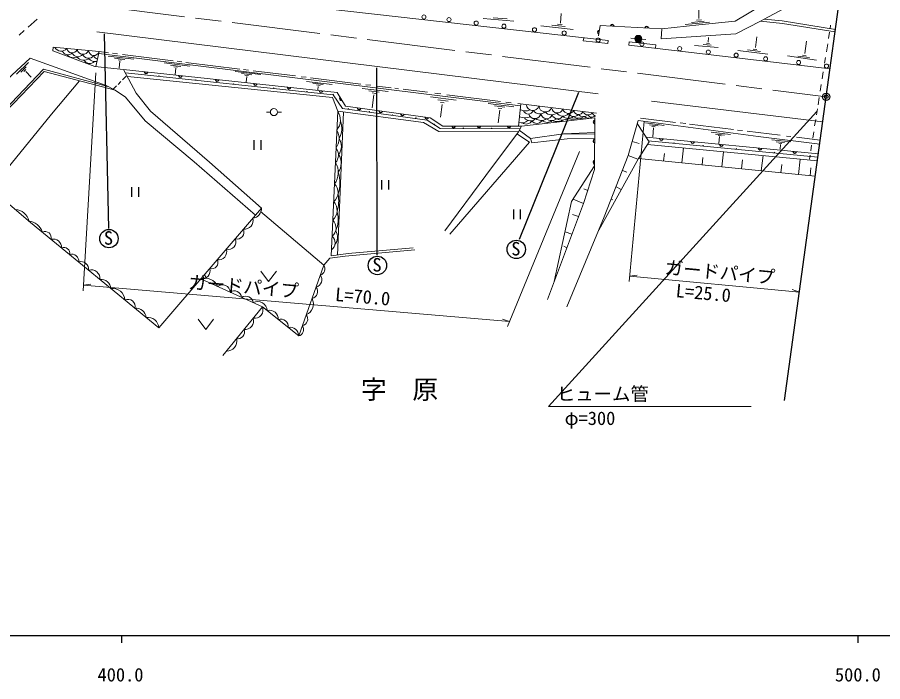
# Model space of a CAD drawing. Units: millimetres, scale not verified. Extents: x 40000 to 680000, y 20000 to 380000.
# Drawn here: x 453827 to 571370, y 198715 to 288969 of the extents above; entities that cross this region are included whole.
import ezdxf
from ezdxf.enums import TextEntityAlignment as Align

# ---------------------------------------------------------------- set-up
doc = ezdxf.new("R2010")
doc.units = ezdxf.units.MM
doc.header["$LTSCALE"] = 1000
doc.header["$PDMODE"] = 32
doc.header["$PDSIZE"] = 500
doc.linetypes.add('CHAIN', pattern=[18.5, 12, -1.5, 3.5, -1.5])
for name, color, linetype, lineweight in [('M-BGD', 7, 'Continuous', 13), ('M-BMK', 2, 'CHAIN', 13), ('M-BMK-SRVR', 3, 'Continuous', 25), ('M-STR-HTXT', 7, 'Continuous', 13), ('M-STR-STR1', 1, 'Continuous', 25), ('M-TTL-BAND', 7, 'Continuous', 25)]:
    doc.layers.add(name, color=color, linetype=linetype, lineweight=lineweight)
doc.layers.add('M-OTRS', color=6, linetype='Continuous')
doc.styles.add('ＭＳ ゴシック', font='')
doc.styles.get('ＭＳ ゴシック').set_extended_font_data('MS Gothic')

msp = doc.modelspace()

# ---------------------------------------------------------------- hatches: boundary and pattern name
at = {"layer": 'M-BGD'}
msp.add_hatch(color=256, dxfattribs=at).paths.add_polyline_path([(538654, 286008, 0.9931), (537704, 286080, 0.00346), (537703, 286074, 0.9931)])

# ---------------------------------------------------------------- linework, layer by layer
for p, q in [((551344, 288426), (560578, 294018)), ((476158, 292371), (534103, 285812)), ((555293, 288729), (561588, 292118)), ((546417, 288801), (546375, 290343)), ((527608, 288156), (527720, 289464)), ((517124, 288801), (521274, 288436)), ((518456, 288913), (520349, 288759)), ((527215, 288037), (527845, 287988)), ((544558, 288006), (547831, 288302)), ((545395, 288277), (547102, 288427)), ((546062, 288570), (546760, 288614)), ((546375, 287964), (551344, 288426)), ((551403, 286741), (554760, 288453)), ((554760, 288453), (555293, 288729)), ((554760, 288453), (557768, 288134)), ((555293, 288729), (557713, 288491)), ((557713, 288491), (564945, 287304)), ((557768, 288134), (564901, 286983)), ((464615, 286987), (532734, 278558)), ((524935, 287812), (529309, 287307)), ((526449, 287882), (528229, 287713)), ((532757, 286450), (532990, 287871)), ((532990, 287871), (541349, 287403)), ((541300, 286065), (541349, 287403)), ((541349, 287403), (546375, 287964)), ((564011, 286072), (564151, 286958)), ((564225, 287422), (564300, 287898)), ((530758, 286191), (530705, 285763)), ((530705, 285763), (534039, 285395)), ((534039, 285395), (534103, 285812)), ((536895, 285179), (536953, 285640)), ((536953, 285640), (540561, 285247)), ((537704, 286080), (537170, 286124)), ((539187, 285957), (538654, 286001)), ((541300, 286065), (551403, 286741)), ((547675, 285595), (547699, 286236)), ((554102, 284851), (554270, 286337)), ((560803, 284049), (561000, 285745)), ((458668, 284408), (458698, 284899)), ((458698, 284899), (464933, 284301)), ((536895, 285179), (564215, 281968)), ((540561, 285247), (540493, 284756)), ((545812, 285161), (549030, 284845)), ((547002, 285271), (548074, 285183)), ((547431, 285433), (547861, 285401)), ((551704, 284459), (555784, 283968)), ((553008, 284529), (554761, 284333)), ((553779, 284641), (554284, 284585)), ((563725, 284273), (563896, 285349)), ((448536, 276947), (455572, 283436)), ((455572, 283436), (465879, 279717)), ((464367, 282284), (458668, 284408)), ((464933, 284301), (464477, 282273)), ((464878, 284057), (522189, 276950)), ((464933, 284301), (466197, 284144)), ((466159, 283704), (469664, 283274)), ((466735, 284078), (467453, 283989)), ((467037, 283414), (468439, 283237)), ((468098, 283909), (474988, 283056)), ((558448, 283754), (562374, 283165)), ((559850, 283712), (561406, 283516)), ((560481, 283838), (560972, 283754)), ((563484, 282756), (563605, 283518)), ((455348, 282844), (453731, 281227)), ((455040, 282227), (454301, 281517)), ((468267, 281881), (464367, 282284)), ((467505, 283190), (468000, 283134)), ((467748, 282994), (467664, 282059)), ((473759, 282772), (477264, 282342)), ((474638, 282483), (476040, 282305)), ((475105, 282258), (475600, 282202)), ((475534, 282988), (476176, 282909)), ((476731, 282840), (484064, 281932)), ((446836, 270821), (457379, 281941)), ((450830, 274716), (457486, 281609)), ((454984, 281891), (454694, 281629)), ((454993, 281601), (455722, 280834)), ((457379, 281941), (466123, 279588)), ((457486, 281609), (467099, 279072)), ((468137, 280480), (468626, 280967)), ((468267, 281881), (469991, 278643)), ((468267, 281881), (497283, 278743)), ((468508, 281427), (496743, 278438)), ((475348, 282062), (475270, 281196)), ((483401, 281619), (486906, 281189)), ((484280, 281329), (485682, 281152)), ((484545, 281873), (485241, 281787)), ((484747, 281105), (485242, 281049)), ((485881, 281708), (491612, 280998)), ((563144, 280612), (563294, 281556)), ((462285, 280343), (458456, 275825)), ((467507, 279851), (467904, 280247)), ((468784, 280909), (496651, 278063)), ((484990, 280909), (484924, 280178)), ((492393, 280901), (493062, 280819)), ((493093, 280267), (496598, 279837)), ((493666, 280744), (500479, 279900)), ((493978, 280002), (495380, 279824)), ((494446, 279778), (494941, 279721)), ((501155, 279817), (501853, 279730)), ((562881, 278954), (563019, 279826)), ((465879, 279717), (467099, 279072)), ((466855, 279201), (467307, 279652)), ((467099, 279072), (468515, 278119)), ((469991, 278643), (471905, 276224)), ((494689, 279581), (494646, 279113)), ((497283, 278743), (498418, 276882)), ((500676, 279304), (504181, 278874)), ((501561, 278989), (502963, 278812)), ((502036, 278690), (502532, 278634)), ((502645, 279632), (504600, 279390)), ((505104, 279328), (505617, 279264)), ((506219, 279190), (509520, 278781)), ((510523, 278657), (511333, 278557)), ((468515, 278119), (471206, 274889)), ((496651, 278063), (497343, 276208)), ((496743, 278438), (497977, 276601)), ((502247, 278429), (502025, 276688)), ((509939, 278165), (513444, 277735)), ((510950, 277738), (512352, 277560)), ((512164, 278454), (519450, 277552)), ((520173, 277462), (520912, 277371)), ((539974, 277565), (563229, 274763)), ((562587, 277101), (562744, 278090)), ((497977, 276601), (509506, 275013)), ((498418, 276882), (509901, 275304)), ((511515, 277131), (511293, 275390)), ((511305, 277392), (511800, 277336)), ((517777, 277247), (521282, 276817)), ((518661, 276932), (520063, 276754)), ((519347, 276371), (519125, 274630)), ((519137, 276633), (519632, 276577)), ((521790, 277262), (532508, 275935)), ((521905, 274199), (522216, 277209)), ((562366, 275706), (562495, 276520)), ((458456, 275825), (450209, 265684)), ((471905, 276224), (479938, 269274)), ((488202, 276089), (487667, 276089)), ((489691, 276089), (489156, 276089)), ((496471, 256565), (497343, 276208)), ((497297, 256678), (498126, 276104)), ((497343, 276208), (509005, 274662)), ((509901, 275304), (511604, 274169)), ((522329, 274200), (532259, 275299)), ((532259, 275299), (532240, 268274)), ((538471, 275288), (543249, 274697)), ((562129, 274211), (562267, 275085)), ((471206, 274889), (477830, 269318)), ((509005, 274662), (511080, 273437)), ((509506, 275013), (511273, 273878)), ((511273, 273878), (522115, 273819)), ((511604, 274169), (522329, 274200)), ((522329, 274200), (521889, 273418)), ((536820, 270207), (538145, 274938)), ((538029, 274522), (539633, 272036)), ((538145, 274938), (554459, 272762)), ((539157, 274611), (541675, 274281)), ((539706, 274362), (540852, 274213)), ((540023, 274144), (540447, 274082)), ((540223, 273970), (540136, 272754)), ((543853, 274623), (544647, 274525)), ((545129, 274465), (551124, 273724)), ((511080, 273437), (521889, 273418)), ((521889, 273418), (517459, 267471)), ((521693, 273154), (523406, 271985)), ((522006, 273626), (523534, 272494)), ((523534, 272494), (528034, 273139)), ((528034, 273139), (532254, 273336)), ((528034, 273139), (532253, 273111)), ((548060, 273365), (550705, 273038)), ((548667, 273113), (549892, 272973)), ((549004, 272898), (549443, 272860)), ((549191, 272767), (549125, 271842)), ((551658, 273658), (552330, 273575)), ((552956, 273498), (557442, 272943)), ((554459, 272762), (562816, 271751)), ((558300, 272837), (558882, 272765)), ((561862, 272532), (562001, 273408)), ((523406, 271985), (512584, 259491)), ((523534, 272494), (523716, 271906)), ((523716, 271906), (528525, 272480)), ((528525, 272480), (532252, 272522)), ((537347, 272086), (538287, 271807)), ((539633, 272036), (538183, 269803)), ((562634, 270416), (539227, 272665)), ((562504, 269469), (539407, 271688)), ((562575, 269986), (539527, 272201)), ((556313, 272328), (558880, 272036)), ((556905, 272060), (558033, 271948)), ((557266, 271849), (557671, 271817)), ((557497, 271705), (557435, 271045)), ((559683, 272666), (562887, 272270)), ((561589, 270811), (561717, 271616)), ((541584, 269461), (541715, 270471)), ((544075, 269211), (544297, 271219)), ((549515, 268664), (549737, 270696)), ((477830, 269318), (486174, 262096)), ((479938, 269274), (486999, 263058)), ((538183, 269803), (532792, 260048)), ((533550, 261884), (536820, 270207)), ((536820, 270207), (538114, 269677)), ((538183, 269803), (562219, 267386)), ((546848, 268932), (546930, 269904)), ((552211, 268392), (552335, 269588)), ((554876, 268124), (555128, 270178)), ((559948, 267614), (560148, 269695)), ((561413, 269701), (561499, 270241)), ((532242, 268791), (529122, 263965)), ((532240, 268274), (530731, 263681)), ((536015, 268156), (536633, 267923)), ((557545, 267856), (557656, 268978)), ((561526, 267456), (561609, 268516)), ((511894, 259952), (517459, 267471)), ((450209, 265684), (455634, 261106)), ((531314, 265454), (530798, 265668)), ((535147, 265947), (535858, 265596)), ((530731, 263681), (525842, 250653)), ((529122, 263965), (526747, 253066)), ((530731, 263681), (529330, 264286)), ((534485, 264262), (534731, 264152)), ((473051, 246782), (486999, 263058)), ((495481, 255294), (486854, 262607)), ((530061, 261894), (529256, 262163)), ((455634, 261106), (473051, 246782)), ((528487, 249629), (533550, 261884)), ((529164, 259506), (528223, 259837)), ((498764, 256880), (507575, 257658)), ((528467, 257647), (528050, 257859)), ((496280, 256233), (498364, 256522)), ((496471, 256565), (498764, 256880)), ((498364, 256522), (507806, 257385)), ((492049, 245683), (495481, 255294)), ((495481, 255294), (496280, 256233)), ((486912, 254474), (487962, 253074)), ((487962, 253074), (489012, 254474)), ((478745, 253426), (487118, 249647)), ((487118, 249647), (481756, 243033)), ((487118, 249647), (492049, 245683)), ((478395, 247945), (479445, 246545)), ((479445, 246545), (480495, 247945))]:
    msp.add_line(p, q, dxfattribs=at)
at = {"layer": 'M-BGD', "lineweight": 25}
for p, q in [((465641, 286704), (466204, 260299)), ((502615, 282124), (502678, 256655)), ((530067, 278756), (521984, 258773)), ((485960, 272280), (485960, 270980)), ((486935, 270980), (486935, 272280)), ((503302, 266862), (503302, 265562)), ((504277, 265562), (504277, 266862)), ((469352, 265892), (469352, 264592)), ((470327, 264592), (470327, 265892)), ((521220, 262840), (521220, 261540)), ((522195, 261540), (522195, 262840))]:
    msp.add_line(p, q, dxfattribs=at)
at = {"layer": 'M-BGD'}
for centre, radius in [((509057, 289013), 279), ((512459, 288662), 279), ((516160, 288186), 279), ((519919, 287760), 279), ((524075, 287274), 279), ((528105, 286831), 279), ((532720, 285870), 279), ((538179, 286041), 477), ((538668, 285339), 279), ((543797, 284705), 279), ((547684, 284247), 279), ((551469, 283826), 279), ((555460, 283331), 279), ((559947, 282826), 279), ((563741, 282340), 279), ((473048, 280991), 27.4), ((478074, 280459), 27.4), ((483218, 279914), 27.4), ((488658, 279338), 27.4), ((493155, 278862), 27.4), ((496743, 278482), 27.4), ((488679, 276089), 477), ((498805, 276532), 27.4), ((501635, 276142), 27.4), ((504774, 275710), 27.4), ((507960, 275271), 27.4), ((510494, 274423), 27.4), ((514394, 273905), 27.4), ((518264, 273884), 27.4), ((543030, 271906), 32.9), ((546979, 271527), 32.9), ((551494, 271093), 32.9), ((556670, 270596), 32.9), ((561503, 270131), 32.9)]:
    msp.add_circle(centre, radius, dxfattribs=at)
at = {"layer": 'M-BGD', "lineweight": 25}
for centre in [(466266, 258900), (521599, 257441), (502740, 255256)]:
    msp.add_circle(centre, 1250, dxfattribs=at)
for centre, start, end in [((532894, 286942), 93.34036, 247.97959), ((534624, 287723), 9.47781, 164.11704), ((539323, 287460), 9.47781, 164.11704), ((471333, 281606), 186.50696, 341.14619), ((475988, 281103), 186.50696, 341.14619), ((480956, 280565), 186.50696, 341.14619), ((486165, 280002), 186.50696, 341.14619), ((490755, 279505), 186.50696, 341.14619), ((495073, 279038), 186.50696, 341.14619), ((497837, 277942), 134.07065, 288.70988), ((500261, 276685), 184.85903, 339.49826), ((503203, 276281), 184.85903, 339.49826), ((506144, 275877), 184.85903, 339.49826), ((509456, 275422), 184.85903, 339.49826), ((513081, 274229), 192.8489, 347.48813), ((516549, 274240), 192.8489, 347.48813), ((520630, 274252), 192.8489, 347.48813), ((532313, 274755), 102.52244, 257.16167), ((532307, 272155), 102.52244, 257.16167), ((541313, 272522), 187.19099, 341.83023), ((545559, 272113), 187.19099, 341.83023), ((549461, 271738), 187.19099, 341.83023), ((554703, 271235), 187.19099, 341.83023), ((559437, 270780), 187.19099, 341.83023), ((532298, 269287), 102.52244, 257.16167)]:
    msp.add_arc(centre, 256, start, end, dxfattribs=at)
at = {"layer": 'M-BGD'}
for centre, radius, start, end in [((459789, 285360), 982, 209.53813, 319.50014), ((461265, 284881), 746, 192.24958, 336.78868), ((462755, 284760), 823, 192.14057, 336.8977), ((460692, 284699), 815, 202.29831, 316.22162), ((461475, 284671), 1187, 221.00909, 295.95927), ((462041, 284411), 809, 199.93728, 324.33078), ((462843, 284438), 1279, 223.01988, 306.64365), ((463490, 284259), 855, 201.94508, 325.65293), ((464235, 284502), 726, 185.1114, 343.92686), ((464392, 284088), 1144, 220.10743, 282.18276), ((464935, 284027), 780, 198.71192, 252.73629), ((463676, 283660), 957, 211.56794, 311.84146), ((522881, 277683), 1432, 238.76148, 294.43909), ((523239, 276518), 688, 200.26395, 341.45771), ((523839, 277159), 861, 182.93586, 342.94975), ((524818, 277081), 1212, 220.10989, 306.48699), ((525545, 276994), 888, 185.6474, 340.23821), ((527180, 276767), 802, 185.26787, 340.61773), ((528710, 276697), 798, 194.19175, 331.69385), ((530062, 276400), 655, 187.18945, 338.69615), ((495539, 275003), 2169, 321.16643, 33.75411), ((522776, 277444), 2139, 249.68552, 290.45961), ((523524, 275879), 982, 215.74885, 317.32127), ((524118, 276072), 868, 196.05778, 347.03108), ((524971, 276118), 1159, 231.25055, 307.0968), ((525738, 275970), 780, 186.84208, 339.97904), ((526386, 276786), 1086, 218.75775, 311.20137), ((526407, 276181), 1232, 233.2747, 304.88947), ((527232, 275965), 804, 199.02516, 327.82542), ((527915, 276519), 982, 214.08592, 320.88907), ((527815, 276649), 1637, 244.55699, 300.41987), ((528647, 276285), 1048, 225.51075, 310.93883), ((529365, 277388), 2268, 251.48019, 290.85808), ((529409, 276348), 858, 211.49049, 315.49673), ((530078, 276587), 1323, 235.81225, 303.60781), ((530713, 276513), 1032, 227.97901, 308.05531), ((530753, 276929), 1760, 250.72965, 290.29692), ((531343, 276418), 717, 200.85338, 325.03222), ((531412, 276251), 974, 231.83039, 301.44309), ((531868, 276037), 619, 212.93914, 312.46876), ((532588, 276193), 683, 195.86343, 253.6663), ((495201, 273859), 2704, 329.78526, 22.19428), ((522380, 275782), 1153, 248.52979, 314.33982), ((522943, 275364), 890, 235.49871, 329.77231), ((524390, 275362), 812, 213.36473, 330.75242), ((525805, 275730), 1041, 227.24161, 311.6345), ((527205, 276471), 1676, 245.00107, 300.70468), ((495318, 272512), 2220, 324.32589, 30.59465), ((496011, 271476), 1838, 321.59547, 33.79499), ((495940, 270274), 1512, 316.29084, 38.6297), ((494949, 267883), 2481, 322.0508, 32.86974), ((495685, 269138), 2133, 324.89943, 34.12209), ((492990, 266494), 4660, 340.67151, 17.70687), ((495817, 265198), 1590, 308.11946, 46.80108), ((492636, 264008), 4845, 342.34694, 11.23662), ((495455, 262736), 1809, 312.9024, 42.01814), ((453450, 260869), 1989, 12.91438, 86.7732), ((485638, 263029), 1361, 277.57744, 1.23287), ((493961, 261480), 3457, 334.05528, 17.82327), ((455069, 259048), 2288, 18.97974, 81.95277), ((484693, 261354), 1171, 262.66036, 16.14995), ((495641, 260360), 1482, 309.75897, 45.16157), ((457585, 259006), 861, 346.93022, 114.19522), ((483659, 259805), 966, 255.1373, 23.67301), ((495710, 259107), 1610, 320.55424, 32.31635), ((458706, 257716), 1131, 356.73047, 104.39497), ((482501, 258439), 1008, 253.38067, 25.42965), ((495805, 258343), 1177, 306.71144, 48.2091), ((460136, 256883), 826, 349.76076, 111.36468), ((481160, 257119), 1111, 260.17854, 18.63178), ((461253, 255867), 921, 351.7993, 109.32614), ((462471, 254745), 1037, 353.94961, 107.17583), ((480245, 255632), 825, 250.42888, 28.38144), ((494638, 254828), 963, 291.81091, 28.89203), ((463830, 253434), 1246, 355.83612, 105.28933), ((478870, 254558), 1138, 263.67986, 15.13045), ((494138, 253328), 1050, 285.41772, 35.28523), ((465220, 252031), 1321, 4.71383, 96.41161), ((479344, 251708), 1819, 22.18354, 109.23302), ((466746, 250449), 1703, 4.06757, 97.05787), ((481687, 251593), 1038, 2.03748, 129.37909), ((483299, 250811), 1001, 6.34841, 125.06816), ((493641, 251714), 982, 282.97324, 37.7297), ((468842, 249675), 979, 347.19359, 113.93185), ((484843, 250035), 1042, 9.62782, 121.78875), ((492451, 250021), 1591, 293.12146, 27.58149), ((469926, 248053), 1411, 5.85343, 95.27201), ((486463, 249039), 1312, 3.55267, 116.84207), ((486077, 249218), 1125, 259.55441, 22.38562), ((471528, 246684), 1526, 3.67563, 97.44981), ((484758, 247741), 1175, 263.55686, 18.38317), ((488104, 247993), 1175, 356.0345, 106.37822), ((492310, 247978), 960, 283.6001, 37.10285), ((489607, 246935), 1031, 353.72517, 108.68754), ((490912, 245720), 1138, 358.14674, 104.26597), ((491843, 246524), 866, 283.74079, 36.96215), ((483719, 246238), 967, 261.62824, 20.31179), ((482327, 244930), 1300, 266.24116, 15.69887)]:
    msp.add_arc(centre, radius, start, end, dxfattribs=at)
at = {"layer": 'M-BMK'}
msp.add_line((464651, 290542), (563695, 278170), dxfattribs=at)
at = {"layer": 'M-BMK-SRVR'}
for p, q in [((563695, 278170), (570905, 330840)), ((558045, 236898), (563695, 278170))]:
    msp.add_line(p, q, dxfattribs=at)
msp.add_circle((563695, 278170), 500, dxfattribs=at)
msp.add_point((563695, 278170), dxfattribs=at)
at = {"layer": 'M-OTRS'}
msp.add_point((563695, 278170), dxfattribs=at)
at = {"layer": 'M-STR-HTXT'}
for p, q in [((464503, 281448), (462754, 251826)), ((525987, 236080), (562440, 276172)), ((538975, 274828), (536935, 253063)), ((530195, 270728), (520415, 246968)), ((537004, 253796), (538023, 253952)), ((462797, 252562), (463815, 252727)), ((537004, 253796), (560063, 251635)), ((462797, 252562), (520696, 247649)), ((560063, 251635), (559090, 251977)), ((520696, 247649), (519721, 247983)), ((525987, 236080), (553487, 236080))]:
    msp.add_line(p, q, dxfattribs=at)
at = {"layer": 'M-STR-STR1'}
for p, q in [((456514, 288705), (455315, 287644)), ((454771, 287162), (454077, 286548))]:
    msp.add_line(p, q, dxfattribs=at)
at = {"layer": 'M-TTL-BAND'}
for p, q in [((40000, 205000), (579000, 205000)), ((468000, 205000), (468000, 204000)), ((568000, 205000), (568000, 204000))]:
    msp.add_line(p, q, dxfattribs=at)

# ---------------------------------------------------------------- texts
at = {"layer": 'M-BGD', "style": 'ＭＳ ゴシック'}
for s, height, p in [('S', 1833, (465588, 257526)), ('S', 1833, (520921, 256067)), ('S', 1833, (502061, 253883)), ('字\u3000原', 2566, (500491, 236366))]:
    msp.add_text(s, height=height, dxfattribs=at).set_placement(p, align=Align.BOTTOM_LEFT)
at = {"layer": 'M-STR-HTXT', "style": 'ＭＳ ゴシック'}
for s, rotation, p in [('ガードパイプ', 354.645, (541657, 253585)), ('ガードパイプ\u3000\u3000L=70.0', 355.15, (476965, 251584)), ('L=25.0', 354.645, (543154, 250417))]:
    msp.add_text(s, height=1833, rotation=rotation, dxfattribs=at).set_placement(p, align=Align.BOTTOM_LEFT)
for s, p in [('ヒューム管', (527102, 236342)), ('φ=300', (528169, 233036))]:
    msp.add_text(s, height=1833, dxfattribs=at).set_placement(p, align=Align.BOTTOM_LEFT)
at = {"layer": 'M-TTL-BAND', "style": 'ＭＳ ゴシック'}
for s, p in [('400.0', (467844, 198195)), ('500.0', (568000, 198195))]:
    msp.add_text(s, height=1833, dxfattribs=at).set_placement(p, align=Align.BOTTOM_CENTER)

doc.saveas('drawing.dxf')
